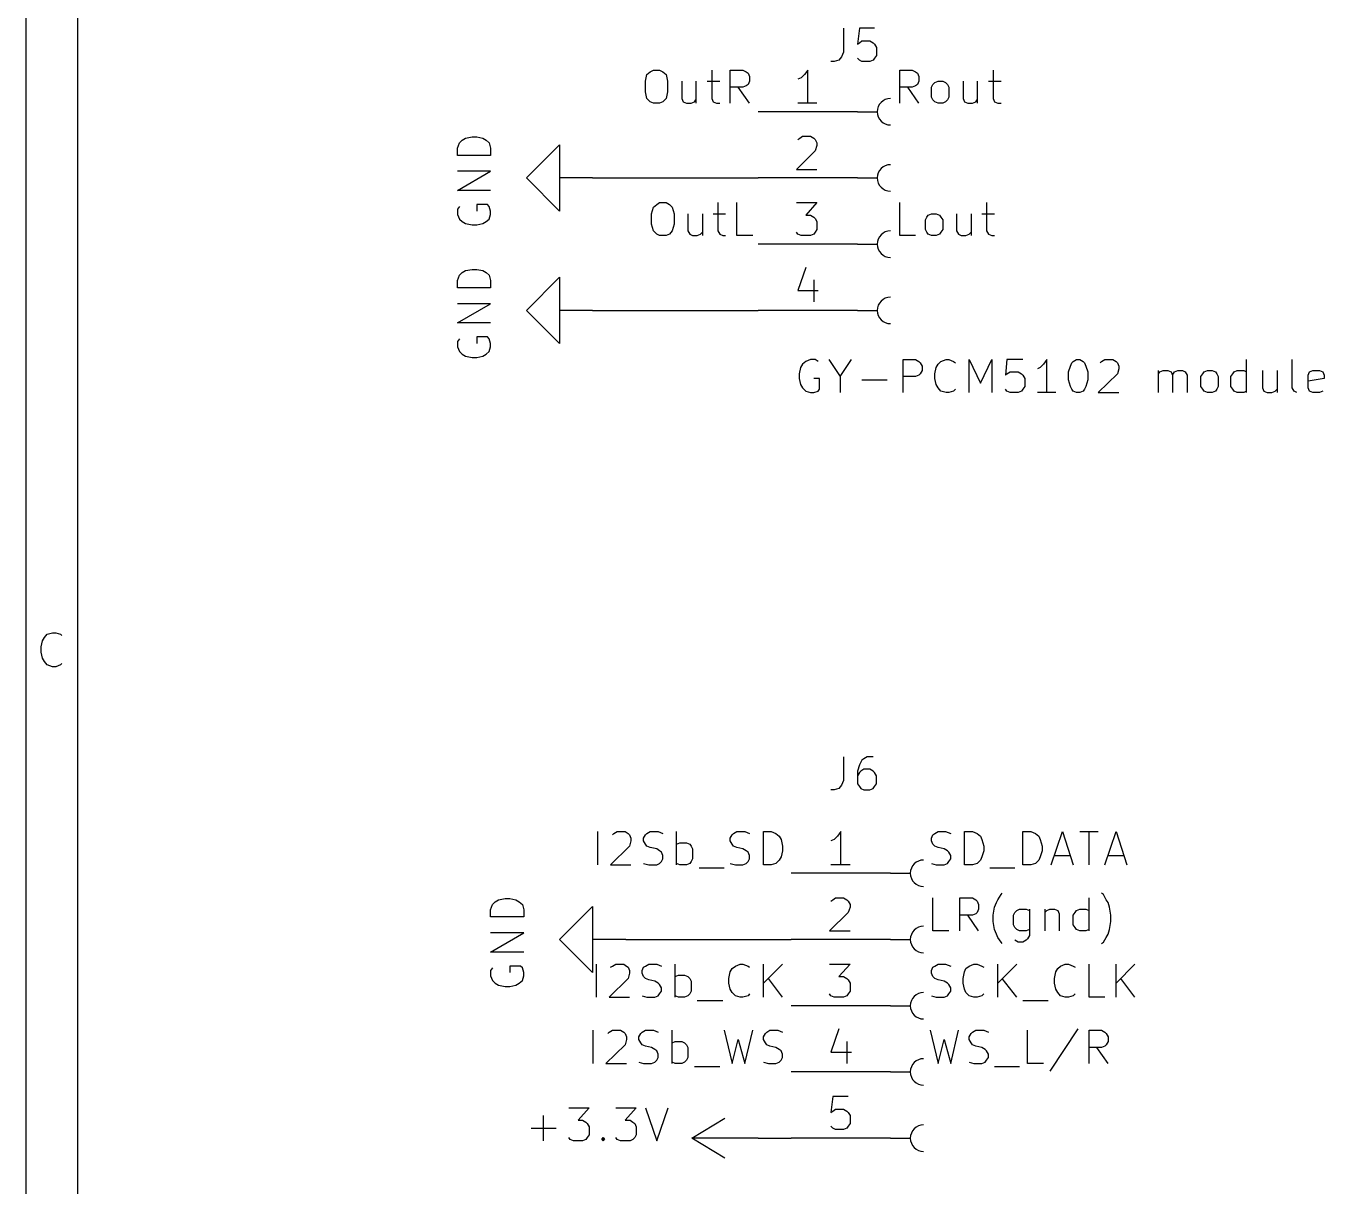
# Model space of a CAD drawing. Extents: x 0.4 to 11.3, y -7.9 to -0.4.
# Drawn here: x 0.394 to 2.355, y -6.122 to -4.37 of the extents above; entities that cross this region are included whole.
import ezdxf

# ---------------------------------------------------------------- set-up
doc = ezdxf.new("R2010")
doc.units = 0
doc.header["$MEASUREMENT"] = 0
for name, color, linetype in [('BLACK', 7, 'CONTINUOUS'), ('BLUE3', 171, 'CONTINUOUS'), ('CYAN2', 4, 'CONTINUOUS'), ('GREEN2', 3, 'CONTINUOUS'), ('MAGENTA2', 6, 'CONTINUOUS'), ('RED2', 1, 'CONTINUOUS')]:
    doc.layers.add(name, color=color, linetype=linetype)

msp = doc.modelspace()

# ---------------------------------------------------------------- linework, layer by layer
at = {"layer": 'BLACK', "linetype": 'CONTINUOUS'}
for p, q in [((1.33, -4.454), (1.332, -4.444)), ((1.332, -4.444), (1.337, -4.44)), ((1.337, -4.44), (1.342, -4.437)), ((1.342, -4.437), (1.351, -4.437)), ((1.351, -4.437), (1.356, -4.44)), ((1.356, -4.44), (1.361, -4.444)), ((1.361, -4.444), (1.363, -4.454)), ((1.43, -4.437), (1.43, -4.48)), ((1.458, -4.487), (1.458, -4.437)), ((1.458, -4.437), (1.477, -4.437)), ((1.477, -4.437), (1.482, -4.44)), ((1.482, -4.44), (1.485, -4.442)), ((1.485, -4.442), (1.487, -4.447)), ((1.487, -4.447), (1.487, -4.454)), ((1.33, -4.47), (1.33, -4.454)), ((1.332, -4.48), (1.33, -4.47)), ((1.363, -4.47), (1.361, -4.48)), ((1.363, -4.454), (1.363, -4.47)), ((1.385, -4.454), (1.385, -4.48)), ((1.406, -4.454), (1.406, -4.487)), ((1.423, -4.454), (1.442, -4.454)), ((1.477, -4.463), (1.458, -4.463)), ((1.487, -4.487), (1.47, -4.463)), ((1.482, -4.461), (1.477, -4.463)), ((1.485, -4.459), (1.482, -4.461)), ((1.487, -4.454), (1.485, -4.459)), ((1.337, -4.485), (1.332, -4.48)), ((1.342, -4.487), (1.337, -4.485)), ((1.351, -4.487), (1.342, -4.487)), ((1.356, -4.485), (1.351, -4.487)), ((1.361, -4.48), (1.356, -4.485)), ((1.385, -4.48), (1.387, -4.485)), ((1.387, -4.485), (1.392, -4.487)), ((1.392, -4.487), (1.399, -4.487)), ((1.399, -4.487), (1.404, -4.485)), ((1.404, -4.485), (1.406, -4.482)), ((1.43, -4.48), (1.432, -4.485)), ((1.432, -4.485), (1.437, -4.487)), ((1.437, -4.487), (1.442, -4.487)), ((1.339, -4.654), (1.342, -4.644)), ((1.342, -4.644), (1.347, -4.64)), ((1.347, -4.64), (1.351, -4.637)), ((1.351, -4.637), (1.361, -4.637)), ((1.361, -4.637), (1.366, -4.64)), ((1.366, -4.64), (1.37, -4.644)), ((1.37, -4.644), (1.373, -4.654)), ((1.439, -4.637), (1.439, -4.68)), ((1.468, -4.687), (1.468, -4.637)), ((1.339, -4.67), (1.339, -4.654)), ((1.373, -4.654), (1.373, -4.67)), ((1.394, -4.654), (1.394, -4.68)), ((1.416, -4.654), (1.416, -4.687)), ((1.432, -4.654), (1.451, -4.654)), ((1.342, -4.68), (1.339, -4.67)), ((1.347, -4.685), (1.342, -4.68)), ((1.351, -4.687), (1.347, -4.685)), ((1.366, -4.685), (1.361, -4.687)), ((1.37, -4.68), (1.366, -4.685)), ((1.373, -4.67), (1.37, -4.68)), ((1.394, -4.68), (1.397, -4.685)), ((1.397, -4.685), (1.401, -4.687)), ((1.408, -4.687), (1.413, -4.685)), ((1.413, -4.685), (1.416, -4.682)), ((1.439, -4.68), (1.442, -4.685)), ((1.442, -4.685), (1.447, -4.687)), ((1.361, -4.687), (1.351, -4.687)), ((1.401, -4.687), (1.408, -4.687)), ((1.447, -4.687), (1.451, -4.687)), ((1.492, -4.687), (1.468, -4.687)), ((1.258, -5.637), (1.258, -5.587)), ((1.282, -5.59), (1.287, -5.587)), ((1.287, -5.587), (1.299, -5.587)), ((1.299, -5.587), (1.304, -5.59)), ((1.332, -5.59), (1.337, -5.587)), ((1.337, -5.587), (1.349, -5.587)), ((1.349, -5.587), (1.356, -5.59)), ((1.377, -5.637), (1.377, -5.587)), ((1.463, -5.59), (1.468, -5.587)), ((1.468, -5.587), (1.48, -5.587)), ((1.48, -5.587), (1.487, -5.59)), ((1.508, -5.637), (1.508, -5.587)), ((1.508, -5.587), (1.52, -5.587)), ((1.52, -5.587), (1.527, -5.59)), ((1.28, -5.592), (1.282, -5.59)), ((1.304, -5.59), (1.306, -5.592)), ((1.306, -5.592), (1.308, -5.597)), ((1.308, -5.601), (1.306, -5.609)), ((1.308, -5.597), (1.308, -5.601)), ((1.327, -5.597), (1.33, -5.592)), ((1.327, -5.601), (1.327, -5.597)), ((1.33, -5.606), (1.327, -5.601)), ((1.33, -5.592), (1.332, -5.59)), ((1.332, -5.609), (1.33, -5.606)), ((1.377, -5.606), (1.382, -5.604)), ((1.382, -5.604), (1.392, -5.604)), ((1.392, -5.604), (1.397, -5.606)), ((1.397, -5.606), (1.399, -5.609)), ((1.458, -5.597), (1.461, -5.592)), ((1.458, -5.601), (1.458, -5.597)), ((1.461, -5.606), (1.458, -5.601)), ((1.461, -5.592), (1.463, -5.59)), ((1.463, -5.609), (1.461, -5.606)), ((1.527, -5.59), (1.532, -5.594)), ((1.532, -5.594), (1.535, -5.599)), ((1.535, -5.599), (1.537, -5.609)), ((1.306, -5.609), (1.277, -5.637)), ((1.337, -5.611), (1.332, -5.609)), ((1.347, -5.613), (1.337, -5.611)), ((1.351, -5.616), (1.347, -5.613)), ((1.354, -5.618), (1.351, -5.616)), ((1.356, -5.623), (1.354, -5.618)), ((1.354, -5.632), (1.356, -5.628)), ((1.356, -5.628), (1.356, -5.623)), ((1.399, -5.609), (1.401, -5.613)), ((1.401, -5.628), (1.399, -5.632)), ((1.401, -5.613), (1.401, -5.628)), ((1.468, -5.611), (1.463, -5.609)), ((1.477, -5.613), (1.468, -5.611)), ((1.482, -5.616), (1.477, -5.613)), ((1.485, -5.618), (1.482, -5.616)), ((1.487, -5.623), (1.485, -5.618)), ((1.485, -5.632), (1.487, -5.628)), ((1.487, -5.628), (1.487, -5.623)), ((1.535, -5.625), (1.532, -5.63)), ((1.537, -5.616), (1.535, -5.625)), ((1.537, -5.609), (1.537, -5.616)), ((1.277, -5.637), (1.308, -5.637)), ((1.327, -5.635), (1.335, -5.637)), ((1.335, -5.637), (1.347, -5.637)), ((1.347, -5.637), (1.351, -5.635)), ((1.351, -5.635), (1.354, -5.632)), ((1.382, -5.637), (1.377, -5.635)), ((1.392, -5.637), (1.382, -5.637)), ((1.397, -5.635), (1.392, -5.637)), ((1.399, -5.632), (1.397, -5.635)), ((1.411, -5.642), (1.449, -5.642)), ((1.458, -5.635), (1.466, -5.637)), ((1.466, -5.637), (1.477, -5.637)), ((1.477, -5.637), (1.482, -5.635)), ((1.482, -5.635), (1.485, -5.632)), ((1.52, -5.637), (1.508, -5.637)), ((1.527, -5.635), (1.52, -5.637)), ((1.532, -5.63), (1.527, -5.635)), ((1.256, -5.837), (1.256, -5.787)), ((1.277, -5.792), (1.28, -5.79)), ((1.28, -5.79), (1.285, -5.787)), ((1.285, -5.787), (1.297, -5.787)), ((1.297, -5.787), (1.301, -5.79)), ((1.301, -5.79), (1.304, -5.792)), ((1.304, -5.792), (1.306, -5.797)), ((1.306, -5.801), (1.304, -5.809)), ((1.306, -5.797), (1.306, -5.801)), ((1.325, -5.797), (1.327, -5.792)), ((1.325, -5.801), (1.325, -5.797)), ((1.327, -5.806), (1.325, -5.801)), ((1.327, -5.792), (1.33, -5.79)), ((1.33, -5.79), (1.335, -5.787)), ((1.335, -5.787), (1.347, -5.787)), ((1.347, -5.787), (1.354, -5.79)), ((1.375, -5.837), (1.375, -5.787)), ((1.375, -5.806), (1.38, -5.804)), ((1.38, -5.804), (1.389, -5.804)), ((1.389, -5.804), (1.394, -5.806)), ((1.456, -5.809), (1.458, -5.799)), ((1.458, -5.799), (1.461, -5.794)), ((1.461, -5.794), (1.466, -5.79)), ((1.466, -5.79), (1.473, -5.787)), ((1.473, -5.787), (1.477, -5.787)), ((1.477, -5.787), (1.485, -5.79)), ((1.485, -5.79), (1.487, -5.792)), ((1.508, -5.837), (1.508, -5.787)), ((1.537, -5.787), (1.508, -5.816)), ((1.304, -5.809), (1.275, -5.837)), ((1.33, -5.809), (1.327, -5.806)), ((1.335, -5.811), (1.33, -5.809)), ((1.344, -5.813), (1.335, -5.811)), ((1.349, -5.816), (1.344, -5.813)), ((1.351, -5.818), (1.349, -5.816)), ((1.354, -5.823), (1.351, -5.818)), ((1.354, -5.828), (1.354, -5.823)), ((1.394, -5.806), (1.397, -5.809)), ((1.397, -5.809), (1.399, -5.813)), ((1.399, -5.813), (1.399, -5.828)), ((1.456, -5.816), (1.456, -5.809)), ((1.458, -5.825), (1.456, -5.816)), ((1.537, -5.837), (1.516, -5.809)), ((1.275, -5.837), (1.306, -5.837)), ((1.325, -5.835), (1.332, -5.837)), ((1.332, -5.837), (1.344, -5.837)), ((1.344, -5.837), (1.349, -5.835)), ((1.349, -5.835), (1.351, -5.832)), ((1.351, -5.832), (1.354, -5.828)), ((1.38, -5.837), (1.375, -5.835)), ((1.389, -5.837), (1.38, -5.837)), ((1.394, -5.835), (1.389, -5.837)), ((1.397, -5.832), (1.394, -5.835)), ((1.399, -5.828), (1.397, -5.832)), ((1.408, -5.842), (1.447, -5.842)), ((1.461, -5.83), (1.458, -5.825)), ((1.466, -5.835), (1.461, -5.83)), ((1.473, -5.837), (1.466, -5.835)), ((1.477, -5.837), (1.473, -5.837)), ((1.485, -5.835), (1.477, -5.837)), ((1.487, -5.832), (1.485, -5.835)), ((1.251, -5.937), (1.251, -5.887)), ((1.273, -5.892), (1.275, -5.89)), ((1.275, -5.89), (1.28, -5.887)), ((1.28, -5.887), (1.292, -5.887)), ((1.292, -5.887), (1.297, -5.89)), ((1.297, -5.89), (1.299, -5.892)), ((1.299, -5.892), (1.301, -5.897)), ((1.301, -5.901), (1.299, -5.909)), ((1.301, -5.897), (1.301, -5.901)), ((1.32, -5.897), (1.323, -5.892)), ((1.32, -5.901), (1.32, -5.897)), ((1.323, -5.906), (1.32, -5.901)), ((1.323, -5.892), (1.325, -5.89)), ((1.325, -5.89), (1.33, -5.887)), ((1.33, -5.887), (1.342, -5.887)), ((1.342, -5.887), (1.349, -5.89)), ((1.37, -5.937), (1.37, -5.887)), ((1.449, -5.887), (1.461, -5.937)), ((1.461, -5.937), (1.47, -5.901)), ((1.47, -5.901), (1.48, -5.937)), ((1.48, -5.937), (1.492, -5.887)), ((1.508, -5.897), (1.511, -5.892)), ((1.508, -5.901), (1.508, -5.897)), ((1.511, -5.906), (1.508, -5.901)), ((1.511, -5.892), (1.513, -5.89)), ((1.513, -5.89), (1.518, -5.887)), ((1.518, -5.887), (1.53, -5.887)), ((1.53, -5.887), (1.537, -5.89)), ((1.299, -5.909), (1.27, -5.937)), ((1.325, -5.909), (1.323, -5.906)), ((1.33, -5.911), (1.325, -5.909)), ((1.339, -5.913), (1.33, -5.911)), ((1.344, -5.916), (1.339, -5.913)), ((1.347, -5.918), (1.344, -5.916)), ((1.349, -5.923), (1.347, -5.918)), ((1.37, -5.906), (1.375, -5.904)), ((1.375, -5.904), (1.385, -5.904)), ((1.385, -5.904), (1.389, -5.906)), ((1.389, -5.906), (1.392, -5.909)), ((1.392, -5.909), (1.394, -5.913)), ((1.394, -5.913), (1.394, -5.928)), ((1.513, -5.909), (1.511, -5.906)), ((1.518, -5.911), (1.513, -5.909)), ((1.527, -5.913), (1.518, -5.911)), ((1.532, -5.916), (1.527, -5.913)), ((1.535, -5.918), (1.532, -5.916)), ((1.537, -5.923), (1.535, -5.918)), ((1.27, -5.937), (1.301, -5.937)), ((1.32, -5.935), (1.327, -5.937)), ((1.327, -5.937), (1.339, -5.937)), ((1.339, -5.937), (1.344, -5.935)), ((1.344, -5.935), (1.347, -5.932)), ((1.347, -5.932), (1.349, -5.928)), ((1.349, -5.928), (1.349, -5.923)), ((1.375, -5.937), (1.37, -5.935)), ((1.385, -5.937), (1.375, -5.937)), ((1.389, -5.935), (1.385, -5.937)), ((1.392, -5.932), (1.389, -5.935)), ((1.394, -5.928), (1.392, -5.932)), ((1.508, -5.935), (1.516, -5.937)), ((1.516, -5.937), (1.527, -5.937)), ((1.527, -5.937), (1.532, -5.935)), ((1.532, -5.935), (1.535, -5.932)), ((1.535, -5.932), (1.537, -5.928)), ((1.537, -5.928), (1.537, -5.923)), ((1.404, -5.942), (1.442, -5.942))]:
    msp.add_line(p, q, dxfattribs=at)
at = {"layer": 'BLUE3', "linetype": 'CONTINUOUS'}
for p, q in [((1.714, -4.487), (1.714, -4.437)), ((1.714, -4.437), (1.733, -4.437)), ((1.733, -4.437), (1.738, -4.44)), ((1.738, -4.44), (1.741, -4.442)), ((1.741, -4.442), (1.743, -4.447)), ((1.743, -4.447), (1.743, -4.454)), ((1.855, -4.437), (1.855, -4.48)), ((1.733, -4.463), (1.714, -4.463)), ((1.743, -4.487), (1.726, -4.463)), ((1.738, -4.461), (1.733, -4.463)), ((1.741, -4.459), (1.738, -4.461)), ((1.743, -4.454), (1.741, -4.459)), ((1.762, -4.463), (1.764, -4.459)), ((1.762, -4.478), (1.762, -4.463)), ((1.764, -4.459), (1.767, -4.456)), ((1.767, -4.456), (1.772, -4.454)), ((1.772, -4.454), (1.779, -4.454)), ((1.779, -4.454), (1.783, -4.456)), ((1.783, -4.456), (1.786, -4.459)), ((1.786, -4.459), (1.788, -4.463)), ((1.788, -4.463), (1.788, -4.478)), ((1.81, -4.454), (1.81, -4.48)), ((1.831, -4.454), (1.831, -4.487)), ((1.848, -4.454), (1.867, -4.454)), ((1.764, -4.482), (1.762, -4.478)), ((1.767, -4.485), (1.764, -4.482)), ((1.772, -4.487), (1.767, -4.485)), ((1.779, -4.487), (1.772, -4.487)), ((1.783, -4.485), (1.779, -4.487)), ((1.786, -4.482), (1.783, -4.485)), ((1.788, -4.478), (1.786, -4.482)), ((1.81, -4.48), (1.812, -4.485)), ((1.812, -4.485), (1.817, -4.487)), ((1.817, -4.487), (1.824, -4.487)), ((1.824, -4.487), (1.829, -4.485)), ((1.829, -4.485), (1.831, -4.482)), ((1.855, -4.48), (1.857, -4.485)), ((1.857, -4.485), (1.862, -4.487)), ((1.862, -4.487), (1.867, -4.487)), ((1.714, -4.687), (1.714, -4.637)), ((1.845, -4.637), (1.845, -4.68)), ((1.753, -4.663), (1.755, -4.659)), ((1.753, -4.678), (1.753, -4.663)), ((1.755, -4.659), (1.757, -4.656)), ((1.757, -4.656), (1.762, -4.654)), ((1.762, -4.654), (1.769, -4.654)), ((1.769, -4.654), (1.774, -4.656)), ((1.774, -4.656), (1.776, -4.659)), ((1.776, -4.659), (1.779, -4.663)), ((1.779, -4.663), (1.779, -4.678)), ((1.8, -4.654), (1.8, -4.68)), ((1.822, -4.654), (1.822, -4.687)), ((1.838, -4.654), (1.857, -4.654)), ((1.755, -4.682), (1.753, -4.678)), ((1.757, -4.685), (1.755, -4.682)), ((1.762, -4.687), (1.757, -4.685)), ((1.774, -4.685), (1.769, -4.687)), ((1.776, -4.682), (1.774, -4.685)), ((1.779, -4.678), (1.776, -4.682)), ((1.8, -4.68), (1.803, -4.685)), ((1.803, -4.685), (1.807, -4.687)), ((1.814, -4.687), (1.819, -4.685)), ((1.819, -4.685), (1.822, -4.682)), ((1.845, -4.68), (1.848, -4.685)), ((1.848, -4.685), (1.853, -4.687)), ((1.738, -4.687), (1.714, -4.687)), ((1.769, -4.687), (1.762, -4.687)), ((1.807, -4.687), (1.814, -4.687)), ((1.853, -4.687), (1.857, -4.687)), ((1.767, -5.59), (1.772, -5.587)), ((1.772, -5.587), (1.783, -5.587)), ((1.783, -5.587), (1.791, -5.59)), ((1.812, -5.637), (1.812, -5.587)), ((1.812, -5.587), (1.824, -5.587)), ((1.824, -5.587), (1.831, -5.59)), ((1.9, -5.637), (1.9, -5.587)), ((1.9, -5.587), (1.912, -5.587)), ((1.912, -5.587), (1.919, -5.59)), ((1.943, -5.637), (1.96, -5.587)), ((1.96, -5.587), (1.976, -5.637)), ((1.986, -5.587), (2.014, -5.587)), ((2, -5.637), (2, -5.587)), ((2.024, -5.637), (2.041, -5.587)), ((2.041, -5.587), (2.057, -5.637)), ((1.762, -5.597), (1.764, -5.592)), ((1.762, -5.601), (1.762, -5.597)), ((1.764, -5.606), (1.762, -5.601)), ((1.764, -5.592), (1.767, -5.59)), ((1.767, -5.609), (1.764, -5.606)), ((1.831, -5.59), (1.836, -5.594)), ((1.836, -5.594), (1.838, -5.599)), ((1.838, -5.599), (1.841, -5.609)), ((1.919, -5.59), (1.924, -5.594)), ((1.924, -5.594), (1.926, -5.599)), ((1.926, -5.599), (1.929, -5.609)), ((1.772, -5.611), (1.767, -5.609)), ((1.781, -5.613), (1.772, -5.611)), ((1.786, -5.616), (1.781, -5.613)), ((1.788, -5.618), (1.786, -5.616)), ((1.791, -5.623), (1.788, -5.618)), ((1.788, -5.632), (1.791, -5.628)), ((1.791, -5.628), (1.791, -5.623)), ((1.838, -5.625), (1.836, -5.63)), ((1.841, -5.616), (1.838, -5.625)), ((1.841, -5.609), (1.841, -5.616)), ((1.926, -5.625), (1.924, -5.63)), ((1.929, -5.616), (1.926, -5.625)), ((1.929, -5.609), (1.929, -5.616)), ((1.948, -5.623), (1.972, -5.623)), ((2.029, -5.623), (2.053, -5.623)), ((1.762, -5.635), (1.769, -5.637)), ((1.769, -5.637), (1.781, -5.637)), ((1.781, -5.637), (1.786, -5.635)), ((1.786, -5.635), (1.788, -5.632)), ((1.824, -5.637), (1.812, -5.637)), ((1.831, -5.635), (1.824, -5.637)), ((1.836, -5.63), (1.831, -5.635)), ((1.85, -5.642), (1.888, -5.642)), ((1.912, -5.637), (1.9, -5.637)), ((1.919, -5.635), (1.912, -5.637)), ((1.924, -5.63), (1.919, -5.635)), ((1.862, -5.69), (1.867, -5.682)), ((1.867, -5.682), (1.869, -5.68)), ((2.022, -5.682), (2.019, -5.68)), ((2.026, -5.69), (2.022, -5.682)), ((1.764, -5.737), (1.764, -5.687)), ((1.805, -5.737), (1.805, -5.687)), ((1.805, -5.687), (1.824, -5.687)), ((1.824, -5.687), (1.829, -5.69)), ((1.829, -5.69), (1.831, -5.692)), ((1.831, -5.692), (1.833, -5.697)), ((1.833, -5.704), (1.831, -5.709)), ((1.833, -5.697), (1.833, -5.704)), ((1.855, -5.713), (1.857, -5.701)), ((1.857, -5.701), (1.86, -5.694)), ((1.86, -5.694), (1.862, -5.69)), ((1.888, -5.709), (1.891, -5.706)), ((1.891, -5.706), (1.895, -5.704)), ((1.895, -5.704), (1.905, -5.704)), ((1.905, -5.704), (1.91, -5.706)), ((1.91, -5.704), (1.91, -5.744)), ((1.933, -5.704), (1.933, -5.737)), ((1.933, -5.709), (1.936, -5.706)), ((1.936, -5.706), (1.941, -5.704)), ((1.941, -5.704), (1.948, -5.704)), ((1.948, -5.704), (1.953, -5.706)), ((1.953, -5.706), (1.955, -5.711)), ((1.979, -5.709), (1.981, -5.706)), ((1.981, -5.706), (1.986, -5.704)), ((1.986, -5.704), (1.995, -5.704)), ((1.995, -5.704), (2, -5.706)), ((2, -5.737), (2, -5.687)), ((2.029, -5.694), (2.026, -5.69)), ((2.031, -5.701), (2.029, -5.694)), ((2.033, -5.713), (2.031, -5.701)), ((1.824, -5.713), (1.805, -5.713)), ((1.833, -5.737), (1.817, -5.713)), ((1.829, -5.711), (1.824, -5.713)), ((1.831, -5.709), (1.829, -5.711)), ((1.855, -5.723), (1.855, -5.713)), ((1.857, -5.735), (1.855, -5.723)), ((1.886, -5.713), (1.888, -5.709)), ((1.886, -5.728), (1.886, -5.713)), ((1.955, -5.711), (1.955, -5.737)), ((1.976, -5.713), (1.979, -5.709)), ((1.976, -5.728), (1.976, -5.713)), ((2.031, -5.735), (2.033, -5.723)), ((2.033, -5.723), (2.033, -5.713)), ((1.788, -5.737), (1.764, -5.737)), ((1.86, -5.742), (1.857, -5.735)), ((1.862, -5.747), (1.86, -5.742)), ((1.888, -5.732), (1.886, -5.728)), ((1.891, -5.735), (1.888, -5.732)), ((1.895, -5.737), (1.891, -5.735)), ((1.905, -5.737), (1.895, -5.737)), ((1.91, -5.735), (1.905, -5.737)), ((1.91, -5.744), (1.907, -5.749)), ((1.979, -5.732), (1.976, -5.728)), ((1.981, -5.735), (1.979, -5.732)), ((1.986, -5.737), (1.981, -5.735)), ((1.995, -5.737), (1.986, -5.737)), ((2, -5.735), (1.995, -5.737)), ((2.026, -5.747), (2.029, -5.742)), ((2.029, -5.742), (2.031, -5.735)), ((1.867, -5.754), (1.862, -5.747)), ((1.869, -5.756), (1.867, -5.754)), ((1.893, -5.754), (1.888, -5.751)), ((1.9, -5.754), (1.893, -5.754)), ((1.905, -5.751), (1.9, -5.754)), ((1.907, -5.749), (1.905, -5.751)), ((2.019, -5.756), (2.022, -5.754)), ((2.022, -5.754), (2.026, -5.747)), ((1.762, -5.797), (1.764, -5.792)), ((1.762, -5.801), (1.762, -5.797)), ((1.764, -5.806), (1.762, -5.801)), ((1.764, -5.792), (1.767, -5.79)), ((1.767, -5.79), (1.772, -5.787)), ((1.772, -5.787), (1.783, -5.787)), ((1.783, -5.787), (1.791, -5.79)), ((1.81, -5.809), (1.812, -5.799)), ((1.812, -5.799), (1.814, -5.794)), ((1.814, -5.794), (1.819, -5.79)), ((1.819, -5.79), (1.826, -5.787)), ((1.826, -5.787), (1.831, -5.787)), ((1.831, -5.787), (1.838, -5.79)), ((1.838, -5.79), (1.841, -5.792)), ((1.862, -5.837), (1.862, -5.787)), ((1.891, -5.787), (1.862, -5.816)), ((1.948, -5.809), (1.95, -5.799)), ((1.95, -5.799), (1.953, -5.794)), ((1.953, -5.794), (1.957, -5.79)), ((1.957, -5.79), (1.964, -5.787)), ((1.964, -5.787), (1.969, -5.787)), ((1.969, -5.787), (1.976, -5.79)), ((1.976, -5.79), (1.979, -5.792)), ((2, -5.837), (2, -5.787)), ((2.041, -5.837), (2.041, -5.787)), ((2.069, -5.787), (2.041, -5.816)), ((1.767, -5.809), (1.764, -5.806)), ((1.772, -5.811), (1.767, -5.809)), ((1.781, -5.813), (1.772, -5.811)), ((1.786, -5.816), (1.781, -5.813)), ((1.788, -5.818), (1.786, -5.816)), ((1.791, -5.823), (1.788, -5.818)), ((1.791, -5.828), (1.791, -5.823)), ((1.81, -5.816), (1.81, -5.809)), ((1.812, -5.825), (1.81, -5.816)), ((1.891, -5.837), (1.869, -5.809)), ((1.948, -5.816), (1.948, -5.809)), ((1.95, -5.825), (1.948, -5.816)), ((2.069, -5.837), (2.048, -5.809)), ((1.762, -5.835), (1.769, -5.837)), ((1.769, -5.837), (1.781, -5.837)), ((1.781, -5.837), (1.786, -5.835)), ((1.786, -5.835), (1.788, -5.832)), ((1.788, -5.832), (1.791, -5.828)), ((1.814, -5.83), (1.812, -5.825)), ((1.819, -5.835), (1.814, -5.83)), ((1.826, -5.837), (1.819, -5.835)), ((1.831, -5.837), (1.826, -5.837)), ((1.838, -5.835), (1.831, -5.837)), ((1.841, -5.832), (1.838, -5.835)), ((1.9, -5.842), (1.938, -5.842)), ((1.953, -5.83), (1.95, -5.825)), ((1.957, -5.835), (1.953, -5.83)), ((1.964, -5.837), (1.957, -5.835)), ((1.969, -5.837), (1.964, -5.837)), ((1.976, -5.835), (1.969, -5.837)), ((1.979, -5.832), (1.976, -5.835)), ((2.024, -5.837), (2, -5.837)), ((1.76, -5.887), (1.772, -5.937)), ((1.772, -5.937), (1.781, -5.901)), ((1.781, -5.901), (1.791, -5.937)), ((1.791, -5.937), (1.803, -5.887)), ((1.819, -5.897), (1.822, -5.892)), ((1.819, -5.901), (1.819, -5.897)), ((1.822, -5.906), (1.819, -5.901)), ((1.822, -5.892), (1.824, -5.89)), ((1.824, -5.89), (1.829, -5.887)), ((1.829, -5.887), (1.841, -5.887)), ((1.841, -5.887), (1.848, -5.89)), ((1.907, -5.937), (1.907, -5.887)), ((1.983, -5.885), (1.941, -5.949)), ((2, -5.937), (2, -5.887)), ((2, -5.887), (2.019, -5.887)), ((2.019, -5.887), (2.024, -5.89)), ((2.024, -5.89), (2.026, -5.892)), ((2.026, -5.892), (2.029, -5.897)), ((2.029, -5.897), (2.029, -5.904)), ((1.824, -5.909), (1.822, -5.906)), ((1.829, -5.911), (1.824, -5.909)), ((1.838, -5.913), (1.829, -5.911)), ((1.843, -5.916), (1.838, -5.913)), ((1.845, -5.918), (1.843, -5.916)), ((1.848, -5.923), (1.845, -5.918)), ((2.019, -5.913), (2, -5.913)), ((2.029, -5.937), (2.012, -5.913)), ((2.024, -5.911), (2.019, -5.913)), ((2.026, -5.909), (2.024, -5.911)), ((2.029, -5.904), (2.026, -5.909)), ((1.819, -5.935), (1.826, -5.937)), ((1.826, -5.937), (1.838, -5.937)), ((1.838, -5.937), (1.843, -5.935)), ((1.843, -5.935), (1.845, -5.932)), ((1.845, -5.932), (1.848, -5.928)), ((1.848, -5.928), (1.848, -5.923)), ((1.931, -5.937), (1.907, -5.937)), ((1.857, -5.942), (1.895, -5.942))]:
    msp.add_line(p, q, dxfattribs=at)
at = {"layer": 'CYAN2', "linetype": 'CONTINUOUS'}
for p, q in [((1.629, -4.374), (1.629, -4.41)), ((1.653, -4.374), (1.65, -4.398)), ((1.676, -4.374), (1.653, -4.374)), ((1.629, -4.41), (1.626, -4.417)), ((1.65, -4.398), (1.653, -4.396)), ((1.653, -4.396), (1.657, -4.393)), ((1.657, -4.393), (1.669, -4.393)), ((1.669, -4.393), (1.674, -4.396)), ((1.674, -4.396), (1.676, -4.398)), ((1.676, -4.398), (1.679, -4.403)), ((1.679, -4.403), (1.679, -4.415)), ((1.615, -4.424), (1.61, -4.424)), ((1.622, -4.422), (1.615, -4.424)), ((1.626, -4.417), (1.622, -4.422)), ((1.653, -4.422), (1.65, -4.419)), ((1.657, -4.424), (1.653, -4.422)), ((1.669, -4.424), (1.657, -4.424)), ((1.674, -4.422), (1.669, -4.424)), ((1.676, -4.419), (1.674, -4.422)), ((1.679, -4.415), (1.676, -4.419)), ((1.046, -4.555), (1.049, -4.547)), ((1.049, -4.547), (1.053, -4.543)), ((1.053, -4.543), (1.058, -4.54)), ((1.058, -4.54), (1.068, -4.538)), ((1.068, -4.538), (1.075, -4.538)), ((1.075, -4.538), (1.084, -4.54)), ((1.084, -4.54), (1.089, -4.543)), ((1.089, -4.543), (1.094, -4.547)), ((1.094, -4.547), (1.096, -4.555)), ((1.046, -4.566), (1.046, -4.555)), ((1.096, -4.566), (1.046, -4.566)), ((1.096, -4.555), (1.096, -4.566)), ((1.046, -4.619), (1.096, -4.59)), ((1.096, -4.59), (1.046, -4.59)), ((1.096, -4.619), (1.046, -4.619)), ((1.049, -4.643), (1.046, -4.647)), ((1.046, -4.647), (1.046, -4.655)), ((1.091, -4.64), (1.075, -4.64)), ((1.075, -4.64), (1.075, -4.65)), ((1.094, -4.643), (1.091, -4.64)), ((1.096, -4.65), (1.094, -4.643)), ((1.046, -4.655), (1.049, -4.662)), ((1.049, -4.662), (1.053, -4.666)), ((1.053, -4.666), (1.058, -4.669)), ((1.084, -4.669), (1.089, -4.666)), ((1.089, -4.666), (1.094, -4.662)), ((1.094, -4.662), (1.096, -4.655)), ((1.096, -4.655), (1.096, -4.65)), ((1.058, -4.669), (1.068, -4.671)), ((1.068, -4.671), (1.075, -4.671)), ((1.075, -4.671), (1.084, -4.669)), ((1.049, -4.747), (1.053, -4.743)), ((1.053, -4.743), (1.058, -4.74)), ((1.058, -4.74), (1.068, -4.738)), ((1.068, -4.738), (1.075, -4.738)), ((1.075, -4.738), (1.084, -4.74)), ((1.084, -4.74), (1.089, -4.743)), ((1.089, -4.743), (1.094, -4.747)), ((1.046, -4.755), (1.049, -4.747)), ((1.046, -4.766), (1.046, -4.755)), ((1.094, -4.747), (1.096, -4.755)), ((1.096, -4.755), (1.096, -4.766)), ((1.096, -4.766), (1.046, -4.766)), ((1.046, -4.819), (1.096, -4.79)), ((1.096, -4.79), (1.046, -4.79)), ((1.096, -4.819), (1.046, -4.819)), ((1.049, -4.843), (1.046, -4.847)), ((1.091, -4.84), (1.075, -4.84)), ((1.075, -4.84), (1.075, -4.85)), ((1.094, -4.843), (1.091, -4.84)), ((1.096, -4.85), (1.094, -4.843)), ((1.046, -4.847), (1.046, -4.855)), ((1.046, -4.855), (1.049, -4.862)), ((1.049, -4.862), (1.053, -4.866)), ((1.089, -4.866), (1.094, -4.862)), ((1.094, -4.862), (1.096, -4.855)), ((1.096, -4.855), (1.096, -4.85)), ((1.053, -4.866), (1.058, -4.869)), ((1.058, -4.869), (1.068, -4.871)), ((1.068, -4.871), (1.075, -4.871)), ((1.075, -4.871), (1.084, -4.869)), ((1.084, -4.869), (1.089, -4.866)), ((1.629, -5.474), (1.629, -5.51)), ((1.653, -5.486), (1.65, -5.496)), ((1.657, -5.479), (1.653, -5.486)), ((1.66, -5.477), (1.657, -5.479)), ((1.665, -5.474), (1.66, -5.477)), ((1.674, -5.474), (1.665, -5.474)), ((1.629, -5.51), (1.626, -5.517)), ((1.65, -5.496), (1.65, -5.515)), ((1.653, -5.498), (1.65, -5.503)), ((1.655, -5.496), (1.653, -5.498)), ((1.66, -5.493), (1.655, -5.496)), ((1.669, -5.493), (1.66, -5.493)), ((1.674, -5.496), (1.669, -5.493)), ((1.676, -5.498), (1.674, -5.496)), ((1.679, -5.503), (1.676, -5.498)), ((1.679, -5.515), (1.679, -5.503)), ((1.615, -5.524), (1.61, -5.524)), ((1.622, -5.522), (1.615, -5.524)), ((1.626, -5.517), (1.622, -5.522)), ((1.65, -5.515), (1.653, -5.519)), ((1.653, -5.519), (1.655, -5.522)), ((1.655, -5.522), (1.66, -5.524)), ((1.66, -5.524), (1.669, -5.524)), ((1.669, -5.524), (1.674, -5.522)), ((1.674, -5.522), (1.676, -5.519)), ((1.676, -5.519), (1.679, -5.515)), ((1.096, -5.705), (1.099, -5.697)), ((1.096, -5.716), (1.096, -5.705)), ((1.099, -5.697), (1.103, -5.693)), ((1.103, -5.693), (1.108, -5.69)), ((1.108, -5.69), (1.118, -5.688)), ((1.118, -5.688), (1.125, -5.688)), ((1.125, -5.688), (1.134, -5.69)), ((1.134, -5.69), (1.139, -5.693)), ((1.139, -5.693), (1.144, -5.697)), ((1.144, -5.697), (1.146, -5.705)), ((1.146, -5.705), (1.146, -5.716)), ((1.146, -5.716), (1.096, -5.716)), ((1.096, -5.769), (1.146, -5.74)), ((1.146, -5.74), (1.096, -5.74)), ((1.146, -5.769), (1.096, -5.769)), ((1.099, -5.793), (1.096, -5.797)), ((1.096, -5.797), (1.096, -5.805)), ((1.141, -5.79), (1.125, -5.79)), ((1.125, -5.79), (1.125, -5.8)), ((1.144, -5.793), (1.141, -5.79)), ((1.146, -5.8), (1.144, -5.793)), ((1.146, -5.805), (1.146, -5.8)), ((1.096, -5.805), (1.099, -5.812)), ((1.099, -5.812), (1.103, -5.816)), ((1.103, -5.816), (1.108, -5.819)), ((1.108, -5.819), (1.118, -5.821)), ((1.118, -5.821), (1.125, -5.821)), ((1.125, -5.821), (1.134, -5.819)), ((1.134, -5.819), (1.139, -5.816)), ((1.139, -5.816), (1.144, -5.812)), ((1.144, -5.812), (1.146, -5.805)), ((1.176, -6.054), (1.176, -6.016)), ((1.214, -6.004), (1.245, -6.004)), ((1.245, -6.004), (1.228, -6.023)), ((1.285, -6.004), (1.316, -6.004)), ((1.316, -6.004), (1.299, -6.023)), ((1.33, -6.004), (1.347, -6.054)), ((1.347, -6.054), (1.364, -6.004)), ((1.157, -6.035), (1.195, -6.035)), ((1.228, -6.023), (1.235, -6.023)), ((1.235, -6.023), (1.24, -6.026)), ((1.24, -6.026), (1.242, -6.028)), ((1.242, -6.028), (1.245, -6.033)), ((1.245, -6.033), (1.245, -6.045)), ((1.299, -6.023), (1.307, -6.023)), ((1.307, -6.023), (1.311, -6.026)), ((1.311, -6.026), (1.314, -6.028)), ((1.314, -6.028), (1.316, -6.033)), ((1.316, -6.033), (1.316, -6.045)), ((1.216, -6.052), (1.214, -6.049)), ((1.221, -6.054), (1.216, -6.052)), ((1.235, -6.054), (1.221, -6.054)), ((1.24, -6.052), (1.235, -6.054)), ((1.242, -6.049), (1.24, -6.052)), ((1.245, -6.045), (1.242, -6.049)), ((1.264, -6.052), (1.266, -6.049)), ((1.266, -6.054), (1.264, -6.052)), ((1.266, -6.049), (1.268, -6.052)), ((1.266, -6.049), (1.266, -6.054)), ((1.268, -6.052), (1.266, -6.054)), ((1.287, -6.052), (1.285, -6.049)), ((1.292, -6.054), (1.287, -6.052)), ((1.307, -6.054), (1.292, -6.054)), ((1.311, -6.052), (1.307, -6.054)), ((1.314, -6.049), (1.311, -6.052)), ((1.316, -6.045), (1.314, -6.049))]:
    msp.add_line(p, q, dxfattribs=at)
at = {"layer": 'GREEN2', "linetype": 'CONTINUOUS'}
for p, q in [((1.25, -4.6), (1.5, -4.6)), ((1.25, -4.8), (1.5, -4.8)), ((1.3, -5.75), (1.55, -5.75)), ((1.5, -6.05), (1.55, -6.05))]:
    msp.add_line(p, q, dxfattribs=at)
at = {"layer": 'MAGENTA2', "linetype": 'CONTINUOUS'}
for p, q in [((1.567, -4.881), (1.564, -4.886)), ((1.572, -4.877), (1.567, -4.881)), ((1.579, -4.874), (1.572, -4.877)), ((1.586, -4.874), (1.579, -4.874)), ((1.591, -4.877), (1.586, -4.874)), ((1.607, -4.874), (1.624, -4.9)), ((1.624, -4.9), (1.641, -4.874)), ((1.719, -4.924), (1.719, -4.874)), ((1.719, -4.874), (1.738, -4.874)), ((1.738, -4.874), (1.743, -4.877)), ((1.743, -4.877), (1.745, -4.879)), ((1.745, -4.879), (1.748, -4.884)), ((1.769, -4.886), (1.772, -4.881)), ((1.772, -4.881), (1.776, -4.877)), ((1.776, -4.877), (1.784, -4.874)), ((1.784, -4.874), (1.788, -4.874)), ((1.788, -4.874), (1.795, -4.877)), ((1.795, -4.877), (1.798, -4.879)), ((1.819, -4.924), (1.819, -4.874)), ((1.819, -4.874), (1.836, -4.91)), ((1.836, -4.91), (1.853, -4.874)), ((1.853, -4.874), (1.853, -4.924)), ((1.876, -4.874), (1.874, -4.898)), ((1.9, -4.874), (1.876, -4.874)), ((1.931, -4.881), (1.926, -4.886)), ((1.936, -4.874), (1.931, -4.881)), ((1.936, -4.924), (1.936, -4.874)), ((1.972, -4.884), (1.974, -4.879)), ((1.974, -4.879), (1.976, -4.877)), ((1.976, -4.877), (1.981, -4.874)), ((1.981, -4.874), (1.986, -4.874)), ((1.986, -4.874), (1.991, -4.877)), ((1.991, -4.877), (1.993, -4.879)), ((1.993, -4.879), (1.995, -4.884)), ((2.017, -4.879), (2.019, -4.877)), ((2.019, -4.877), (2.024, -4.874)), ((2.024, -4.874), (2.036, -4.874)), ((2.036, -4.874), (2.041, -4.877)), ((2.041, -4.877), (2.043, -4.879)), ((2.043, -4.879), (2.045, -4.884)), ((2.238, -4.924), (2.238, -4.874)), ((2.307, -4.917), (2.307, -4.874)), ((1.564, -4.886), (1.562, -4.896)), ((1.562, -4.896), (1.562, -4.903)), ((1.624, -4.9), (1.624, -4.924)), ((1.738, -4.9), (1.719, -4.9)), ((1.743, -4.898), (1.738, -4.9)), ((1.745, -4.896), (1.743, -4.898)), ((1.748, -4.891), (1.745, -4.896)), ((1.748, -4.884), (1.748, -4.891)), ((1.767, -4.896), (1.769, -4.886)), ((1.767, -4.903), (1.767, -4.896)), ((1.874, -4.898), (1.876, -4.896)), ((1.876, -4.896), (1.881, -4.893)), ((1.881, -4.893), (1.893, -4.893)), ((1.893, -4.893), (1.898, -4.896)), ((1.898, -4.896), (1.9, -4.898)), ((1.9, -4.898), (1.903, -4.903)), ((1.926, -4.886), (1.922, -4.888)), ((1.969, -4.893), (1.972, -4.884)), ((1.969, -4.905), (1.969, -4.893)), ((1.995, -4.884), (1.998, -4.893)), ((1.998, -4.893), (1.998, -4.905)), ((2.043, -4.896), (2.014, -4.924)), ((2.045, -4.888), (2.043, -4.896)), ((2.045, -4.884), (2.045, -4.888)), ((2.105, -4.924), (2.105, -4.891)), ((2.105, -4.896), (2.107, -4.893)), ((2.107, -4.893), (2.112, -4.891)), ((2.112, -4.891), (2.119, -4.891)), ((2.119, -4.891), (2.124, -4.893)), ((2.124, -4.893), (2.126, -4.898)), ((2.126, -4.898), (2.129, -4.893)), ((2.126, -4.898), (2.126, -4.924)), ((2.129, -4.893), (2.134, -4.891)), ((2.134, -4.891), (2.141, -4.891)), ((2.141, -4.891), (2.145, -4.893)), ((2.145, -4.893), (2.148, -4.898)), ((2.148, -4.898), (2.148, -4.924)), ((2.169, -4.9), (2.172, -4.896)), ((2.169, -4.915), (2.169, -4.9)), ((2.172, -4.896), (2.174, -4.893)), ((2.174, -4.893), (2.179, -4.891)), ((2.179, -4.891), (2.186, -4.891)), ((2.186, -4.891), (2.191, -4.893)), ((2.191, -4.893), (2.193, -4.896)), ((2.193, -4.896), (2.195, -4.9)), ((2.195, -4.9), (2.195, -4.915)), ((2.214, -4.9), (2.217, -4.896)), ((2.214, -4.915), (2.214, -4.9)), ((2.217, -4.896), (2.219, -4.893)), ((2.219, -4.893), (2.224, -4.891)), ((2.224, -4.891), (2.234, -4.891)), ((2.234, -4.891), (2.238, -4.893)), ((2.262, -4.891), (2.262, -4.917)), ((2.284, -4.891), (2.284, -4.924)), ((2.331, -4.898), (2.333, -4.893)), ((2.331, -4.917), (2.331, -4.898)), ((2.333, -4.893), (2.338, -4.891)), ((2.338, -4.891), (2.348, -4.891)), ((2.348, -4.891), (2.353, -4.893)), ((2.353, -4.893), (2.355, -4.898)), ((2.355, -4.898), (2.355, -4.903)), ((1.562, -4.903), (1.564, -4.912)), ((1.564, -4.912), (1.567, -4.917)), ((1.567, -4.917), (1.572, -4.922)), ((1.572, -4.922), (1.579, -4.924)), ((1.593, -4.903), (1.584, -4.903)), ((1.584, -4.924), (1.591, -4.922)), ((1.591, -4.922), (1.593, -4.919)), ((1.593, -4.919), (1.593, -4.903)), ((1.657, -4.905), (1.695, -4.905)), ((1.769, -4.912), (1.767, -4.903)), ((1.772, -4.917), (1.769, -4.912)), ((1.776, -4.922), (1.772, -4.917)), ((1.784, -4.924), (1.776, -4.922)), ((1.795, -4.922), (1.788, -4.924)), ((1.798, -4.919), (1.795, -4.922)), ((1.876, -4.922), (1.874, -4.919)), ((1.881, -4.924), (1.876, -4.922)), ((1.898, -4.922), (1.893, -4.924)), ((1.9, -4.919), (1.898, -4.922)), ((1.903, -4.915), (1.9, -4.919)), ((1.903, -4.903), (1.903, -4.915)), ((1.972, -4.915), (1.969, -4.905)), ((1.974, -4.919), (1.972, -4.915)), ((1.976, -4.922), (1.974, -4.919)), ((1.981, -4.924), (1.976, -4.922)), ((1.991, -4.922), (1.986, -4.924)), ((1.993, -4.919), (1.991, -4.922)), ((1.995, -4.915), (1.993, -4.919)), ((1.998, -4.905), (1.995, -4.915)), ((2.172, -4.919), (2.169, -4.915)), ((2.174, -4.922), (2.172, -4.919)), ((2.179, -4.924), (2.174, -4.922)), ((2.191, -4.922), (2.186, -4.924)), ((2.193, -4.919), (2.191, -4.922)), ((2.195, -4.915), (2.193, -4.919)), ((2.217, -4.919), (2.214, -4.915)), ((2.219, -4.922), (2.217, -4.919)), ((2.224, -4.924), (2.219, -4.922)), ((2.238, -4.922), (2.234, -4.924)), ((2.262, -4.917), (2.264, -4.922)), ((2.264, -4.922), (2.269, -4.924)), ((2.276, -4.924), (2.281, -4.922)), ((2.281, -4.922), (2.284, -4.919)), ((2.31, -4.922), (2.307, -4.917)), ((2.314, -4.924), (2.31, -4.922)), ((2.355, -4.903), (2.331, -4.907)), ((2.333, -4.922), (2.331, -4.917)), ((2.338, -4.924), (2.333, -4.922)), ((2.353, -4.922), (2.348, -4.924)), ((1.579, -4.924), (1.584, -4.924)), ((1.788, -4.924), (1.784, -4.924)), ((1.893, -4.924), (1.881, -4.924)), ((1.95, -4.924), (1.922, -4.924)), ((1.986, -4.924), (1.981, -4.924)), ((2.014, -4.924), (2.045, -4.924)), ((2.186, -4.924), (2.179, -4.924)), ((2.234, -4.924), (2.224, -4.924)), ((2.269, -4.924), (2.276, -4.924)), ((2.348, -4.924), (2.338, -4.924))]:
    msp.add_line(p, q, dxfattribs=at)
at = {"layer": 'RED2', "linetype": 'CONTINUOUS'}
for p, q in [((0.394, -0.394), (0.394, -7.874)), ((0.472, -0.472), (0.472, -7.796)), ((1.565, -4.449), (1.56, -4.451)), ((1.57, -4.444), (1.565, -4.449)), ((1.575, -4.437), (1.57, -4.444)), ((1.575, -4.487), (1.575, -4.437)), ((1.589, -4.487), (1.56, -4.487)), ((1.65, -4.5), (1.5, -4.5)), ((1.65, -4.5), (1.68, -4.5)), ((1.56, -4.542), (1.563, -4.54)), ((1.563, -4.54), (1.567, -4.537)), ((1.567, -4.537), (1.579, -4.537)), ((1.579, -4.537), (1.584, -4.54)), ((1.584, -4.54), (1.586, -4.542)), ((1.586, -4.542), (1.589, -4.547)), ((1.589, -4.547), (1.589, -4.551)), ((1.15, -4.6), (1.2, -4.55)), ((1.2, -4.55), (1.2, -4.6)), ((1.586, -4.559), (1.558, -4.587)), ((1.589, -4.551), (1.586, -4.559)), ((1.558, -4.587), (1.589, -4.587)), ((1.2, -4.65), (1.15, -4.6)), ((1.25, -4.6), (1.2, -4.6)), ((1.2, -4.6), (1.2, -4.65)), ((1.65, -4.6), (1.5, -4.6)), ((1.65, -4.6), (1.68, -4.6)), ((1.558, -4.637), (1.589, -4.637)), ((1.589, -4.637), (1.572, -4.656)), ((1.572, -4.656), (1.579, -4.656)), ((1.579, -4.656), (1.584, -4.659)), ((1.584, -4.659), (1.586, -4.661)), ((1.586, -4.661), (1.589, -4.666)), ((1.589, -4.666), (1.589, -4.678)), ((1.56, -4.685), (1.558, -4.682)), ((1.565, -4.687), (1.56, -4.685)), ((1.584, -4.685), (1.579, -4.687)), ((1.586, -4.682), (1.584, -4.685)), ((1.589, -4.678), (1.586, -4.682)), ((1.65, -4.7), (1.5, -4.7)), ((1.579, -4.687), (1.565, -4.687)), ((1.65, -4.7), (1.68, -4.7)), ((1.572, -4.735), (1.56, -4.77)), ((1.15, -4.8), (1.2, -4.75)), ((1.2, -4.75), (1.2, -4.8)), ((1.584, -4.754), (1.584, -4.787)), ((1.56, -4.77), (1.591, -4.77)), ((1.2, -4.85), (1.15, -4.8)), ((1.25, -4.8), (1.2, -4.8)), ((1.2, -4.8), (1.2, -4.85)), ((1.65, -4.8), (1.5, -4.8)), ((1.65, -4.8), (1.68, -4.8)), ((0.419, -5.299), (0.422, -5.294)), ((0.422, -5.294), (0.426, -5.289)), ((0.426, -5.289), (0.434, -5.287)), ((0.434, -5.287), (0.439, -5.287)), ((0.439, -5.287), (0.446, -5.289)), ((0.446, -5.289), (0.448, -5.291)), ((0.417, -5.308), (0.419, -5.299)), ((0.417, -5.316), (0.417, -5.308)), ((0.419, -5.325), (0.417, -5.316)), ((0.422, -5.33), (0.419, -5.325)), ((0.426, -5.335), (0.422, -5.33)), ((0.448, -5.333), (0.446, -5.335)), ((0.434, -5.338), (0.426, -5.335)), ((0.439, -5.338), (0.434, -5.338)), ((0.446, -5.335), (0.439, -5.338)), ((1.625, -5.587), (1.62, -5.594)), ((1.625, -5.637), (1.625, -5.587)), ((1.615, -5.599), (1.61, -5.601)), ((1.62, -5.594), (1.615, -5.599)), ((1.639, -5.637), (1.61, -5.637)), ((1.7, -5.65), (1.55, -5.65)), ((1.7, -5.65), (1.73, -5.65)), ((1.2, -5.75), (1.25, -5.7)), ((1.25, -5.7), (1.25, -5.75)), ((1.61, -5.692), (1.613, -5.69)), ((1.613, -5.69), (1.617, -5.687)), ((1.617, -5.687), (1.629, -5.687)), ((1.629, -5.687), (1.634, -5.69)), ((1.634, -5.69), (1.636, -5.692)), ((1.636, -5.692), (1.639, -5.697)), ((1.639, -5.701), (1.636, -5.709)), ((1.639, -5.697), (1.639, -5.701)), ((1.636, -5.709), (1.608, -5.737)), ((1.608, -5.737), (1.639, -5.737)), ((1.25, -5.8), (1.2, -5.75)), ((1.3, -5.75), (1.25, -5.75)), ((1.25, -5.75), (1.25, -5.8)), ((1.7, -5.75), (1.55, -5.75)), ((1.7, -5.75), (1.73, -5.75)), ((1.608, -5.787), (1.639, -5.787)), ((1.639, -5.787), (1.622, -5.806)), ((1.622, -5.806), (1.629, -5.806)), ((1.629, -5.806), (1.634, -5.809)), ((1.634, -5.809), (1.636, -5.811)), ((1.636, -5.811), (1.639, -5.816)), ((1.639, -5.816), (1.639, -5.828)), ((1.61, -5.835), (1.608, -5.832)), ((1.615, -5.837), (1.61, -5.835)), ((1.629, -5.837), (1.615, -5.837)), ((1.634, -5.835), (1.629, -5.837)), ((1.636, -5.832), (1.634, -5.835)), ((1.639, -5.828), (1.636, -5.832)), ((1.7, -5.85), (1.55, -5.85)), ((1.7, -5.85), (1.73, -5.85)), ((1.622, -5.885), (1.61, -5.92)), ((1.61, -5.92), (1.641, -5.92)), ((1.634, -5.904), (1.634, -5.937)), ((1.7, -5.95), (1.55, -5.95)), ((1.7, -5.95), (1.73, -5.95)), ((1.613, -5.987), (1.61, -6.011)), ((1.636, -5.987), (1.613, -5.987)), ((1.4, -6.05), (1.45, -6.02)), ((1.61, -6.011), (1.613, -6.009)), ((1.613, -6.009), (1.617, -6.006)), ((1.617, -6.006), (1.629, -6.006)), ((1.629, -6.006), (1.634, -6.009)), ((1.634, -6.009), (1.636, -6.011)), ((1.636, -6.011), (1.639, -6.016)), ((1.639, -6.016), (1.639, -6.028)), ((1.613, -6.035), (1.61, -6.032)), ((1.617, -6.037), (1.613, -6.035)), ((1.629, -6.037), (1.617, -6.037)), ((1.634, -6.035), (1.629, -6.037)), ((1.636, -6.032), (1.634, -6.035)), ((1.639, -6.028), (1.636, -6.032)), ((1.45, -6.08), (1.4, -6.05)), ((1.5, -6.05), (1.4, -6.05)), ((1.7, -6.05), (1.55, -6.05)), ((1.7, -6.05), (1.73, -6.05))]:
    msp.add_line(p, q, dxfattribs=at)
at = {"layer": 'RED2'}
for centre in [(1.7, -4.5), (1.7, -4.6), (1.7, -4.7), (1.7, -4.8), (1.75, -5.65), (1.75, -5.75), (1.75, -5.85), (1.75, -5.95), (1.75, -6.05)]:
    msp.add_arc(centre, 0.02, -269.9, -90.1, dxfattribs=at)

doc.saveas('drawing.dxf')
